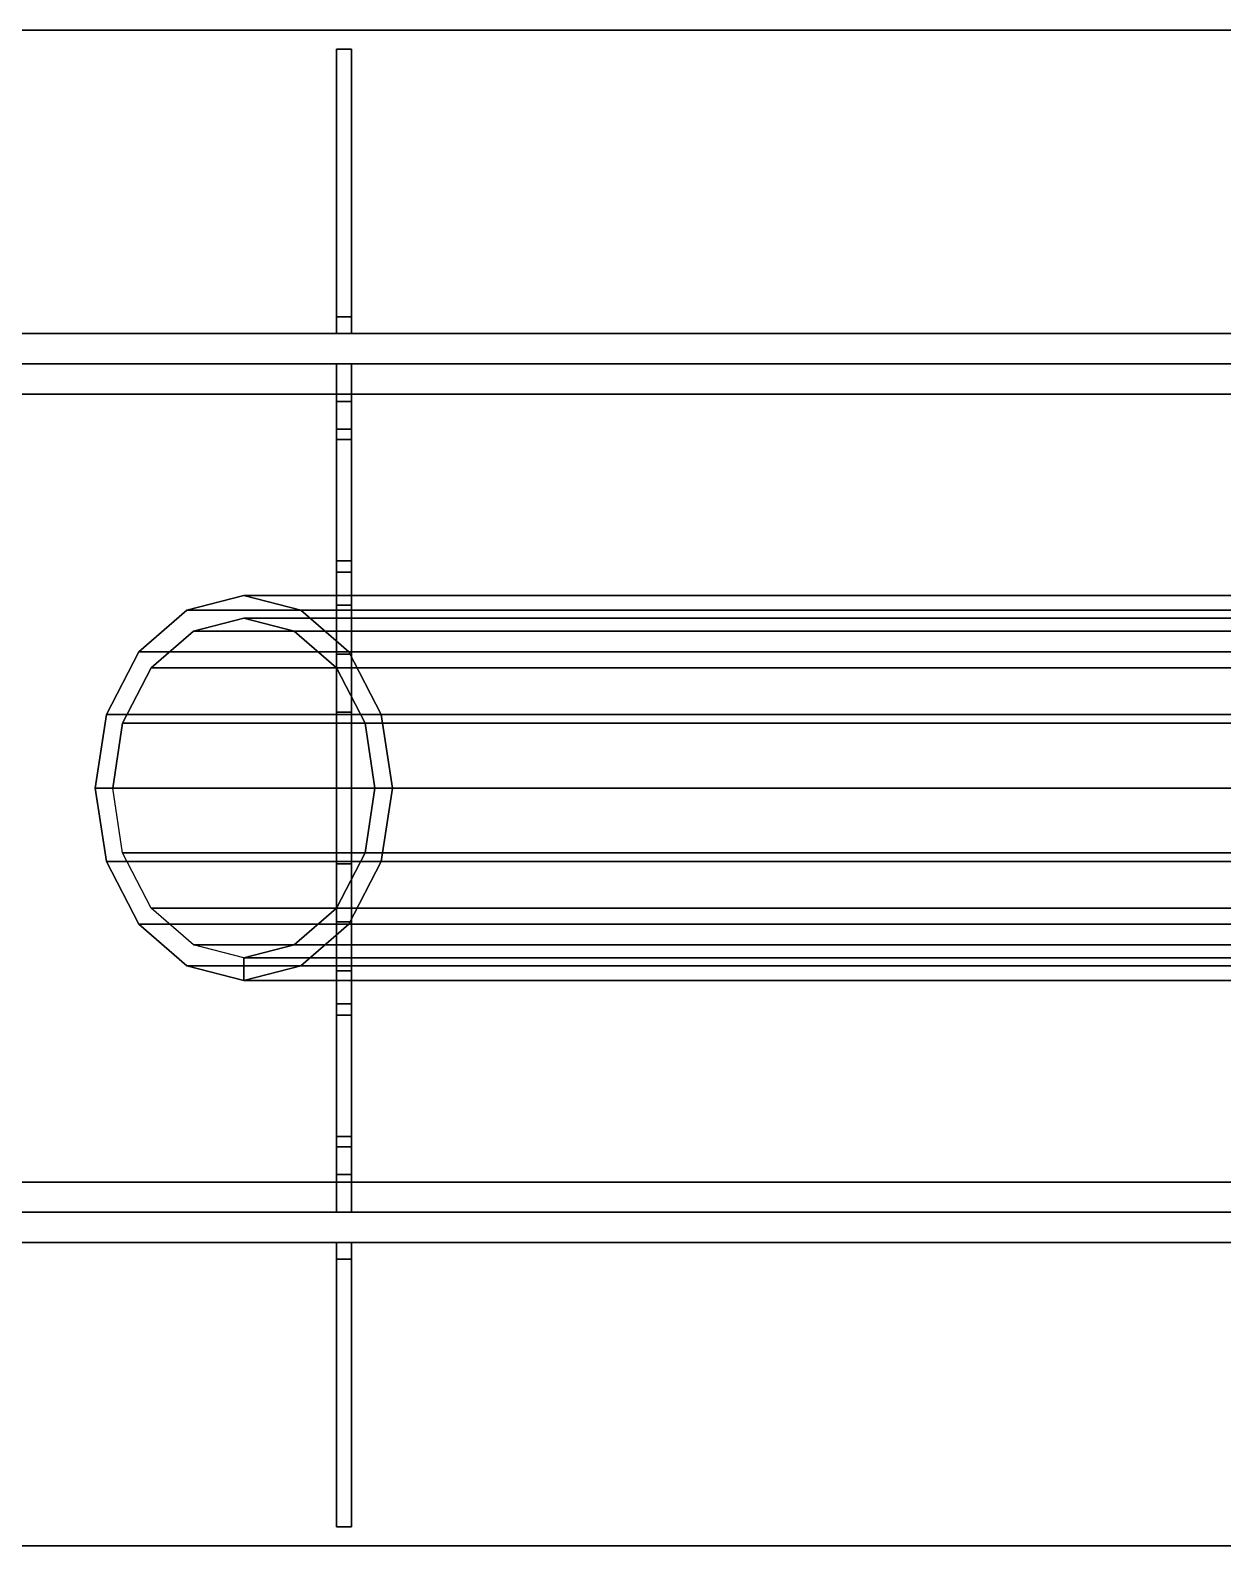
# Model space of a CAD drawing. Header units: inches. Extents: x 90815 to 105310, y 3285 to 27465.
# Drawn here: x 100589 to 102163, y 14000 to 16000 of the extents above; entities that cross this region are included whole.
import ezdxf

# ---------------------------------------------------------------- set-up
doc = ezdxf.new("R2010")
doc.units = ezdxf.units.IN
doc.header["$MEASUREMENT"] = 0
doc.layers.get('0').update_dxf_attribs({"linetype": 'CONTINUOUS'})
doc.layers.add('1', color=7, linetype='CONTINUOUS')

# ---------------------------------------------------------------- blocks, each defined once
blk = doc.blocks.new('E1-BT2A')
at = {"color": 3}
for points in [[(93050, 16000, 7065), (93050, 16000, 7145), (105310, 16000, 7145), (105310, 16000, 7065)], [(105310, 14000, 7065), (105310, 14000, 7145), (93050, 14000, 7145), (93050, 14000, 7065)]]:
    blk.add_3dface(points, dxfattribs=at)
for points, invisible_edges in [([(93050, 16000, 7065), (105310, 16000, 7065), (93050, 14000, 7065)], 10), ([(105310, 14000, 7065), (93050, 14000, 7065), (105310, 16000, 7065)], 10), ([(93050, 14000, 7145), (105310, 16000, 7145), (93050, 16000, 7145), (93050, 14000, 7145)], 9), ([(105310, 16000, 7145), (93050, 14000, 7145), (105310, 14000, 7145), (105310, 16000, 7145)], 9)]:
    blk.add_3dface(points, dxfattribs=dict(at, invisible_edges=invisible_edges))
blk = doc.blocks.new('E1-BT1A')
at = {"color": 3}
for points in [[(93050, 16000, 1960), (93050, 16000, 2000), (105310, 16000, 2000), (105310, 16000, 1960)], [(105310, 14000, 1960), (105310, 14000, 2000), (93050, 14000, 2000), (93050, 14000, 1960)]]:
    blk.add_3dface(points, dxfattribs=at)
for points, invisible_edges in [([(93050, 16000, 1960), (105310, 16000, 1960), (93050, 14000, 1960)], 10), ([(105310, 14000, 1960), (93050, 14000, 1960), (105310, 16000, 1960)], 10), ([(93050, 14000, 2000), (105310, 16000, 2000), (93050, 16000, 2000), (93050, 14000, 2000)], 9), ([(105310, 16000, 2000), (93050, 14000, 2000), (105310, 14000, 2000), (105310, 16000, 2000)], 9)]:
    blk.add_3dface(points, dxfattribs=dict(at, invisible_edges=invisible_edges))
blk = doc.blocks.new('E1-BS2A')
at = {"color": 3}
for points in [[(93050, 16000, 5145), (93050, 16000, 5225), (105310, 16000, 5225), (105310, 16000, 5145)], [(105310, 14000, 5145), (105310, 14000, 5225), (93050, 14000, 5225), (93050, 14000, 5145)]]:
    blk.add_3dface(points, dxfattribs=at)
for points, invisible_edges in [([(93050, 16000, 5145), (105310, 16000, 5145), (93050, 14000, 5145)], 10), ([(105310, 14000, 5145), (93050, 14000, 5145), (105310, 16000, 5145)], 10), ([(93050, 14000, 5225), (105310, 16000, 5225), (93050, 16000, 5225), (93050, 14000, 5225)], 9), ([(105310, 16000, 5225), (93050, 14000, 5225), (105310, 14000, 5225), (105310, 16000, 5225)], 9)]:
    blk.add_3dface(points, dxfattribs=dict(at, invisible_edges=invisible_edges))
blk = doc.blocks.new('E1-BS1A')
at = {"color": 3}
for points in [[(93050, 16000), (93050, 16000, 40), (105310, 16000, 40), (105310, 16000)], [(105310, 14000), (105310, 14000, 40), (93050, 14000, 40), (93050, 14000)]]:
    blk.add_3dface(points, dxfattribs=at)
for points, invisible_edges in [([(93050, 16000), (105310, 16000), (93050, 14000)], 10), ([(105310, 14000), (93050, 14000), (105310, 16000)], 10), ([(93050, 14000, 40), (105310, 16000, 40), (93050, 16000, 40), (93050, 14000, 40)], 9), ([(105310, 16000, 40), (93050, 14000, 40), (105310, 14000, 40), (105310, 16000, 40)], 9)]:
    blk.add_3dface(points, dxfattribs=dict(at, invisible_edges=invisible_edges))
blk = doc.blocks.new('E1-BL2C')
at = {"color": 3}
for points in [[(99170, 15600, 7065), (99170, 15520, 7065), (105290, 15520, 7065), (105290, 15600, 7065)], [(105290, 15600, 5225), (105290, 15520, 5225), (99170, 15520, 5225), (99170, 15600, 5225)]]:
    blk.add_3dface(points, dxfattribs=at)
for points, invisible_edges in [([(99170, 15600, 7065), (105290, 15600, 7065), (105310, 15600, 7045)], 12), ([(99170, 15600, 7065), (105310, 15600, 7045), (105310, 15600, 5245)], 13), ([(99170, 15600, 7065), (105310, 15600, 5245), (99170, 15600, 5225)], 11), ([(105290, 15600, 5225), (99170, 15600, 5225), (105310, 15600, 5245)], 10), ([(105310, 15520, 7045), (105290, 15520, 7065), (99170, 15520, 7065), (105310, 15520, 7045)], 12), ([(105310, 15520, 5245), (105310, 15520, 7045), (99170, 15520, 7065), (105310, 15520, 5245)], 14), ([(99170, 15520, 5225), (105310, 15520, 5245), (99170, 15520, 7065), (99170, 15520, 5225)], 11), ([(105310, 15520, 5245), (99170, 15520, 5225), (105290, 15520, 5225), (105310, 15520, 5245)], 9)]:
    blk.add_3dface(points, dxfattribs=dict(at, invisible_edges=invisible_edges))
blk = doc.blocks.new('E1-BL2B-P1-3')
at = {"color": 3}
for points in [[(100993, 15510, 1873.4), (101013, 15510, 1873.4), (101013, 15560, 1860), (100993, 15560, 1860)], [(100993, 15560, 1860), (101013, 15560, 1860), (101013, 15560, 140), (100993, 15560, 140)], [(100993, 15560, 140), (101013, 15560, 140), (101013, 15510, 126.6), (100993, 15510, 126.6)], [(100993, 15473.4, 1910), (101013, 15473.4, 1910), (101013, 15510, 1873.4), (100993, 15510, 1873.4)], [(100993, 15510, 126.6), (101013, 15510, 126.6), (101013, 15473.4, 90), (100993, 15473.4, 90)], [(100993, 15460, 1960), (101013, 15460, 1960), (101013, 15473.4, 1910), (100993, 15473.4, 1910)], [(100993, 15473.4, 90), (101013, 15473.4, 90), (101013, 15460, 40), (100993, 15460, 40)], [(100993, 14540, 1960), (101013, 14540, 1960), (101013, 15460, 1960), (100993, 15460, 1960)], [(100993, 15460, 40), (101013, 15460, 40), (101013, 14540, 40), (100993, 14540, 40)], [(100993, 15284.8, 803.5), (101013, 15284.8, 803.5), (101013, 15300, 880), (100993, 15300, 880)], [(100993, 15300, 880), (101013, 15300, 880), (101013, 15300, 1120), (100993, 15300, 1120)], [(100993, 15300, 1120), (101013, 15300, 1120), (101013, 15284.8, 1196.5), (100993, 15284.8, 1196.5)], [(100993, 15241.4, 738.6), (101013, 15241.4, 738.6), (101013, 15284.8, 803.5), (100993, 15284.8, 803.5)], [(100993, 15284.8, 1196.5), (101013, 15284.8, 1196.5), (101013, 15241.4, 1261.4), (100993, 15241.4, 1261.4)], [(100993, 15176.5, 695.2), (101013, 15176.5, 695.2), (101013, 15241.4, 738.6), (100993, 15241.4, 738.6)], [(100993, 15241.4, 1261.4), (101013, 15241.4, 1261.4), (101013, 15176.5, 1304.8), (100993, 15176.5, 1304.8)], [(100993, 15100, 680), (101013, 15100, 680), (101013, 15176.5, 695.2), (100993, 15176.5, 695.2)], [(100993, 15176.5, 1304.8), (101013, 15176.5, 1304.8), (101013, 15100, 1320), (100993, 15100, 1320)], [(100993, 14900, 680), (101013, 14900, 680), (101013, 15100, 680), (100993, 15100, 680)], [(100993, 15100, 1320), (101013, 15100, 1320), (101013, 14900, 1320), (100993, 14900, 1320)], [(100993, 14823.5, 695.2), (101013, 14823.5, 695.2), (101013, 14900, 680), (100993, 14900, 680)], [(100993, 14900, 1320), (101013, 14900, 1320), (101013, 14823.5, 1304.8), (100993, 14823.5, 1304.8)], [(100993, 14758.6, 738.6), (101013, 14758.6, 738.6), (101013, 14823.5, 695.2), (100993, 14823.5, 695.2)], [(100993, 14823.5, 1304.8), (101013, 14823.5, 1304.8), (101013, 14758.6, 1261.4), (100993, 14758.6, 1261.4)], [(100993, 14715.2, 803.5), (101013, 14715.2, 803.5), (101013, 14758.6, 738.6), (100993, 14758.6, 738.6)], [(100993, 14758.6, 1261.4), (101013, 14758.6, 1261.4), (101013, 14715.2, 1196.5), (100993, 14715.2, 1196.5)], [(100993, 14700, 880), (101013, 14700, 880), (101013, 14715.2, 803.5), (100993, 14715.2, 803.5)], [(100993, 14715.2, 1196.5), (101013, 14715.2, 1196.5), (101013, 14700, 1120), (100993, 14700, 1120)], [(100993, 14700, 1120), (101013, 14700, 1120), (101013, 14700, 880), (100993, 14700, 880)], [(100993, 14540, 40), (101013, 14540, 40), (101013, 14526.6, 90), (100993, 14526.6, 90)], [(100993, 14526.6, 1910), (101013, 14526.6, 1910), (101013, 14540, 1960), (100993, 14540, 1960)], [(100993, 14526.6, 90), (101013, 14526.6, 90), (101013, 14490, 126.6), (100993, 14490, 126.6)], [(100993, 14490, 1873.4), (101013, 14490, 1873.4), (101013, 14526.6, 1910), (100993, 14526.6, 1910)], [(100993, 14490, 126.6), (101013, 14490, 126.6), (101013, 14440, 140), (100993, 14440, 140)], [(100993, 14440, 1860), (101013, 14440, 1860), (101013, 14490, 1873.4), (100993, 14490, 1873.4)], [(100993, 14440, 140), (101013, 14440, 140), (101013, 14440, 1860), (100993, 14440, 1860)]]:
    blk.add_3dface(points, dxfattribs=at)
for points, invisible_edges in [([(100993, 14440, 140), (100993, 15560, 140), (100993, 14490, 126.6)], 15), ([(100993, 15510, 126.6), (100993, 14490, 126.6), (100993, 15560, 140)], 15), ([(100993, 14440, 1860), (100993, 15560, 1860), (100993, 14900, 1320)], 15), ([(100993, 15560, 140), (100993, 14440, 140), (100993, 15100, 680)], 15), ([(100993, 15560, 140), (100993, 15100, 680), (100993, 15176.5, 695.2)], 15), ([(100993, 15560, 140), (100993, 15176.5, 695.2), (100993, 15241.4, 738.6)], 15), ([(100993, 15560, 140), (100993, 15241.4, 738.6), (100993, 15284.8, 803.5)], 15), ([(100993, 15560, 140), (100993, 15284.8, 803.5), (100993, 15300, 880)], 15), ([(100993, 15560, 140), (100993, 15300, 880), (100993, 15300, 1120)], 13), ([(100993, 15560, 140), (100993, 15300, 1120), (100993, 15284.8, 1196.5)], 15), ([(100993, 15100, 1320), (100993, 14900, 1320), (100993, 15560, 1860)], 14), ([(100993, 15176.5, 1304.8), (100993, 15100, 1320), (100993, 15560, 1860)], 15), ([(100993, 15241.4, 1261.4), (100993, 15176.5, 1304.8), (100993, 15560, 1860)], 15), ([(100993, 15284.8, 1196.5), (100993, 15241.4, 1261.4), (100993, 15560, 1860)], 15), ([(100993, 15560, 140), (100993, 15284.8, 1196.5), (100993, 15560, 1860)], 11), ([(100993, 15560, 1860), (100993, 14440, 1860), (100993, 15510, 1873.4)], 15), ([(101013, 14490, 126.6), (101013, 15560, 140), (101013, 14440, 140), (101013, 14490, 126.6)], 15), ([(101013, 15560, 140), (101013, 14490, 126.6), (101013, 15510, 126.6), (101013, 15560, 140)], 15), ([(101013, 14900, 1320), (101013, 15560, 1860), (101013, 14440, 1860), (101013, 14900, 1320)], 15), ([(101013, 15100, 680), (101013, 14440, 140), (101013, 15560, 140), (101013, 15100, 680)], 15), ([(101013, 15176.5, 695.2), (101013, 15100, 680), (101013, 15560, 140), (101013, 15176.5, 695.2)], 15), ([(101013, 15241.4, 738.6), (101013, 15176.5, 695.2), (101013, 15560, 140), (101013, 15241.4, 738.6)], 15), ([(101013, 15284.8, 803.5), (101013, 15241.4, 738.6), (101013, 15560, 140), (101013, 15284.8, 803.5)], 15), ([(101013, 15300, 880), (101013, 15284.8, 803.5), (101013, 15560, 140), (101013, 15300, 880)], 15), ([(101013, 15300, 1120), (101013, 15300, 880), (101013, 15560, 140), (101013, 15300, 1120)], 14), ([(101013, 15284.8, 1196.5), (101013, 15300, 1120), (101013, 15560, 140), (101013, 15284.8, 1196.5)], 15), ([(101013, 15560, 1860), (101013, 14900, 1320), (101013, 15100, 1320), (101013, 15560, 1860)], 13), ([(101013, 15560, 1860), (101013, 15100, 1320), (101013, 15176.5, 1304.8), (101013, 15560, 1860)], 15), ([(101013, 15560, 1860), (101013, 15176.5, 1304.8), (101013, 15241.4, 1261.4), (101013, 15560, 1860)], 15), ([(101013, 15560, 1860), (101013, 15241.4, 1261.4), (101013, 15284.8, 1196.5), (101013, 15560, 1860)], 15), ([(101013, 15560, 1860), (101013, 15284.8, 1196.5), (101013, 15560, 140), (101013, 15560, 1860)], 11), ([(101013, 15510, 1873.4), (101013, 14440, 1860), (101013, 15560, 1860), (101013, 15510, 1873.4)], 15), ([(100993, 14490, 126.6), (100993, 15510, 126.6), (100993, 15473.4, 90)], 15), ([(100993, 14490, 1873.4), (100993, 15510, 1873.4), (100993, 14440, 1860)], 15), ([(100993, 15510, 1873.4), (100993, 14490, 1873.4), (100993, 15473.4, 1910)], 15), ([(101013, 15473.4, 90), (101013, 15510, 126.6), (101013, 14490, 126.6), (101013, 15473.4, 90)], 15), ([(101013, 14440, 1860), (101013, 15510, 1873.4), (101013, 14490, 1873.4), (101013, 14440, 1860)], 15), ([(101013, 15473.4, 1910), (101013, 14490, 1873.4), (101013, 15510, 1873.4), (101013, 15473.4, 1910)], 15), ([(100993, 14490, 126.6), (100993, 15473.4, 90), (100993, 14526.6, 90)], 15), ([(100993, 15460, 40), (100993, 14526.6, 90), (100993, 15473.4, 90)], 15), ([(100993, 14526.6, 1910), (100993, 15473.4, 1910), (100993, 14490, 1873.4)], 15), ([(100993, 15473.4, 1910), (100993, 14526.6, 1910), (100993, 15460, 1960)], 15), ([(100993, 14526.6, 90), (100993, 15460, 40), (100993, 14540, 40)], 13), ([(100993, 14540, 1960), (100993, 15460, 1960), (100993, 14526.6, 1910)], 14), ([(101013, 14526.6, 90), (101013, 15473.4, 90), (101013, 14490, 126.6), (101013, 14526.6, 90)], 15), ([(101013, 15473.4, 90), (101013, 14526.6, 90), (101013, 15460, 40), (101013, 15473.4, 90)], 15), ([(101013, 14490, 1873.4), (101013, 15473.4, 1910), (101013, 14526.6, 1910), (101013, 14490, 1873.4)], 15), ([(101013, 15460, 1960), (101013, 14526.6, 1910), (101013, 15473.4, 1910), (101013, 15460, 1960)], 15), ([(101013, 14540, 40), (101013, 15460, 40), (101013, 14526.6, 90), (101013, 14540, 40)], 14), ([(101013, 14526.6, 1910), (101013, 15460, 1960), (101013, 14540, 1960), (101013, 14526.6, 1910)], 13), ([(100993, 14900, 680), (100993, 15100, 680), (100993, 14440, 140)], 14), ([(101013, 14440, 140), (101013, 15100, 680), (101013, 14900, 680), (101013, 14440, 140)], 13), ([(100993, 14440, 1860), (100993, 14900, 1320), (100993, 14823.5, 1304.8)], 15), ([(100993, 14823.5, 695.2), (100993, 14900, 680), (100993, 14440, 140)], 15), ([(101013, 14823.5, 1304.8), (101013, 14900, 1320), (101013, 14440, 1860), (101013, 14823.5, 1304.8)], 15), ([(101013, 14440, 140), (101013, 14900, 680), (101013, 14823.5, 695.2), (101013, 14440, 140)], 15), ([(100993, 14440, 1860), (100993, 14823.5, 1304.8), (100993, 14758.6, 1261.4)], 15), ([(100993, 14758.6, 738.6), (100993, 14823.5, 695.2), (100993, 14440, 140)], 15), ([(101013, 14758.6, 1261.4), (101013, 14823.5, 1304.8), (101013, 14440, 1860), (101013, 14758.6, 1261.4)], 15), ([(101013, 14440, 140), (101013, 14823.5, 695.2), (101013, 14758.6, 738.6), (101013, 14440, 140)], 15), ([(100993, 14440, 1860), (100993, 14758.6, 1261.4), (100993, 14715.2, 1196.5)], 15), ([(100993, 14715.2, 803.5), (100993, 14758.6, 738.6), (100993, 14440, 140)], 15), ([(101013, 14715.2, 1196.5), (101013, 14758.6, 1261.4), (101013, 14440, 1860), (101013, 14715.2, 1196.5)], 15), ([(101013, 14440, 140), (101013, 14758.6, 738.6), (101013, 14715.2, 803.5), (101013, 14440, 140)], 15), ([(100993, 14440, 1860), (100993, 14715.2, 1196.5), (100993, 14700, 1120)], 15), ([(100993, 14440, 1860), (100993, 14700, 880), (100993, 14715.2, 803.5)], 15), ([(100993, 14440, 1860), (100993, 14715.2, 803.5), (100993, 14440, 140)], 11), ([(100993, 14440, 1860), (100993, 14700, 1120), (100993, 14700, 880)], 13), ([(101013, 14700, 1120), (101013, 14715.2, 1196.5), (101013, 14440, 1860), (101013, 14700, 1120)], 15), ([(101013, 14715.2, 803.5), (101013, 14700, 880), (101013, 14440, 1860), (101013, 14715.2, 803.5)], 15), ([(101013, 14440, 140), (101013, 14715.2, 803.5), (101013, 14440, 1860), (101013, 14440, 140)], 11), ([(101013, 14700, 880), (101013, 14700, 1120), (101013, 14440, 1860), (101013, 14700, 880)], 14)]:
    blk.add_3dface(points, dxfattribs=dict(at, invisible_edges=invisible_edges))
blk = doc.blocks.new('E1-BL2A')
at = {"color": 4}
for points in [[(100993, 15622, 1960), (101013, 15622, 1960), (101013, 15975, 1960), (100993, 15975, 1960)], [(100993, 15975, 1960), (101013, 15975, 1960), (101013, 15975, 40), (100993, 15975, 40)], [(100993, 15975, 40), (101013, 15975, 40), (101013, 15622, 40), (100993, 15622, 40)], [(100993, 15600, 1938), (101013, 15600, 1938), (101013, 15622, 1960), (100993, 15622, 1960)], [(100993, 15622, 40), (101013, 15622, 40), (101013, 15600, 62), (100993, 15600, 62)], [(100993, 15600, 62), (101013, 15600, 62), (101013, 15600, 1938), (100993, 15600, 1938)]]:
    blk.add_3dface(points, dxfattribs=at)
for points, invisible_edges in [([(100993, 15975, 1960), (100993, 15975, 40), (100993, 15622, 1960)], 10), ([(100993, 15622, 40), (100993, 15622, 1960), (100993, 15975, 40)], 11), ([(101013, 15622, 1960), (101013, 15975, 40), (101013, 15975, 1960), (101013, 15622, 1960)], 9), ([(101013, 15975, 40), (101013, 15622, 1960), (101013, 15622, 40), (101013, 15975, 40)], 11), ([(100993, 15622, 1960), (100993, 15622, 40), (100993, 15600, 1938)], 11), ([(100993, 15600, 62), (100993, 15600, 1938), (100993, 15622, 40)], 10), ([(101013, 15600, 1938), (101013, 15622, 40), (101013, 15622, 1960), (101013, 15600, 1938)], 11), ([(101013, 15622, 40), (101013, 15600, 1938), (101013, 15600, 62), (101013, 15622, 40)], 9)]:
    blk.add_3dface(points, dxfattribs=dict(at, invisible_edges=invisible_edges))
at = {"color": 3}
for points, invisible_edges in [([(93067.7, 15600, 1942.3), (105310, 15600, 1940), (93050, 15600, 1935)], 15), ([(93050, 15600, 65), (105310, 15600, 60), (93067.7, 15600, 57.7)], 15), ([(105310, 15600, 60), (93050, 15600, 65), (93050, 15600, 1935)], 13), ([(105310, 15600, 60), (93050, 15600, 1935), (105310, 15600, 1940)], 11), ([(105290, 15600, 40), (93075, 15600, 40), (93067.7, 15600, 57.7)], 14), ([(105290, 15600, 40), (93067.7, 15600, 57.7), (105310, 15600, 60)], 11), ([(93075, 15600, 1960), (105290, 15600, 1960), (93067.7, 15600, 1942.3)], 14), ([(105310, 15600, 1940), (93067.7, 15600, 1942.3), (105290, 15600, 1960)], 11), ([(93050, 15560, 1935), (105310, 15560, 1940), (93067.7, 15560, 1942.3), (93050, 15560, 1935)], 15), ([(93067.7, 15560, 57.7), (105310, 15560, 60), (93050, 15560, 65), (93067.7, 15560, 57.7)], 15), ([(93050, 15560, 1935), (93050, 15560, 65), (105310, 15560, 60), (93050, 15560, 1935)], 14), ([(105310, 15560, 1940), (93050, 15560, 1935), (105310, 15560, 60), (105310, 15560, 1940)], 11), ([(93067.7, 15560, 57.7), (93075, 15560, 40), (105290, 15560, 40), (93067.7, 15560, 57.7)], 13), ([(105310, 15560, 60), (93067.7, 15560, 57.7), (105290, 15560, 40), (105310, 15560, 60)], 11), ([(93067.7, 15560, 1942.3), (105290, 15560, 1960), (93075, 15560, 1960), (93067.7, 15560, 1942.3)], 13), ([(105290, 15560, 1960), (93067.7, 15560, 1942.3), (105310, 15560, 1940), (105290, 15560, 1960)], 11)]:
    blk.add_3dface(points, dxfattribs=dict(at, invisible_edges=invisible_edges))
for points in [[(93075, 15600, 1960), (93075, 15560, 1960), (105290, 15560, 1960), (105290, 15600, 1960)], [(105290, 15600, 40), (105290, 15560, 40), (93075, 15560, 40), (93075, 15600, 40)]]:
    blk.add_3dface(points, dxfattribs=at)
blk = doc.blocks.new('E1-BL1C')
at = {"color": 3}
for points in [[(99170, 14480, 7065), (99170, 14400, 7065), (105290, 14400, 7065), (105290, 14480, 7065)], [(105290, 14480, 5225), (105290, 14400, 5225), (99170, 14400, 5225), (99170, 14480, 5225)]]:
    blk.add_3dface(points, dxfattribs=at)
for points, invisible_edges in [([(99170, 14480, 7065), (105290, 14480, 7065), (105310, 14480, 7045)], 12), ([(99170, 14480, 7065), (105310, 14480, 7045), (105310, 14480, 5245)], 13), ([(99170, 14480, 7065), (105310, 14480, 5245), (99170, 14480, 5225)], 11), ([(105290, 14480, 5225), (99170, 14480, 5225), (105310, 14480, 5245)], 10), ([(105310, 14400, 7045), (105290, 14400, 7065), (99170, 14400, 7065), (105310, 14400, 7045)], 12), ([(105310, 14400, 5245), (105310, 14400, 7045), (99170, 14400, 7065), (105310, 14400, 5245)], 14), ([(99170, 14400, 5225), (105310, 14400, 5245), (99170, 14400, 7065), (99170, 14400, 5225)], 11), ([(105310, 14400, 5245), (99170, 14400, 5225), (105290, 14400, 5225), (105310, 14400, 5245)], 9)]:
    blk.add_3dface(points, dxfattribs=dict(at, invisible_edges=invisible_edges))
blk = doc.blocks.new('E1-BL1A')
at = {"color": 6}
for points in [[(103454.2, 15254, 4986.1), (100870.9, 15254, 1841.1), (100795.7, 15234.7, 1902.8), (103379.1, 15234.7, 5047.8)], [(103529.3, 15234.7, 4924.4), (100946, 15234.7, 1779.4), (100870.9, 15254, 1841.1), (103454.2, 15254, 4986.1)], [(103379.1, 15234.7, 5047.8), (100795.7, 15234.7, 1902.8), (100732.1, 15179.6, 1955.1), (103315.4, 15179.6, 5100.1)], [(103387.9, 15206.9, 5040.5), (100804.6, 15206.9, 1895.5), (100870.9, 15224, 1841.1), (103454.2, 15224, 4986.1)], [(103454.2, 15224, 4986.1), (100870.9, 15224, 1841.1), (100937.1, 15206.9, 1786.7), (103520.4, 15206.9, 4931.7)], [(103593, 15179.6, 4872.1), (101009.6, 15179.6, 1727.1), (100946, 15234.7, 1779.4), (103529.3, 15234.7, 4924.4)], [(103331.8, 15158.4, 5086.6), (100748.5, 15158.4, 1941.6), (100804.6, 15206.9, 1895.5), (103387.9, 15206.9, 5040.5)], [(103520.4, 15206.9, 4931.7), (100937.1, 15206.9, 1786.7), (100993.2, 15158.4, 1740.5), (103576.6, 15158.4, 4885.5)], [(103315.4, 15179.6, 5100.1), (100732.1, 15179.6, 1955.1), (100689.5, 15097.2, 1990), (103272.9, 15097.2, 5135)], [(103635.5, 15097.2, 4837.1), (101052.2, 15097.2, 1692.1), (101009.6, 15179.6, 1727.1), (103593, 15179.6, 4872.1)], [(103294.3, 15085.7, 5117.4), (100710.9, 15085.7, 1972.4), (100748.5, 15158.4, 1941.6), (103331.8, 15158.4, 5086.6)], [(103576.6, 15158.4, 4885.5), (100993.2, 15158.4, 1740.5), (101030.8, 15085.7, 1709.7), (103614.1, 15085.7, 4854.7)], [(103272.9, 15097.2, 5135), (100689.5, 15097.2, 1990), (100674.6, 15000, 2002.3), (103257.9, 15000, 5147.3)], [(103281.1, 15000, 5128.2), (100697.8, 15000, 1983.2), (100710.9, 15085.7, 1972.4), (103294.3, 15085.7, 5117.4)], [(103614.1, 15085.7, 4854.7), (101030.8, 15085.7, 1709.7), (101043.9, 15000, 1698.9), (103627.3, 15000, 4843.9)], [(103650.5, 15000, 4824.8), (101067.1, 15000, 1679.8), (101052.2, 15097.2, 1692.1), (103635.5, 15097.2, 4837.1)], [(103257.9, 15000, 5147.3), (100674.6, 15000, 2002.3), (100689.5, 14902.8, 1990), (103272.9, 14902.8, 5135)], [(103294.3, 14914.3, 5117.4), (100710.9, 14914.3, 1972.4), (100697.8, 15000, 1983.2), (103281.1, 15000, 5128.2)], [(103627.3, 15000, 4843.9), (101043.9, 15000, 1698.9), (101030.8, 14914.3, 1709.7), (103614.1, 14914.3, 4854.7)], [(103635.5, 14902.8, 4837.1), (101052.2, 14902.8, 1692.1), (101067.1, 15000, 1679.8), (103650.5, 15000, 4824.8)], [(103272.9, 14902.8, 5135), (100689.5, 14902.8, 1990), (100732.1, 14820.4, 1955.1), (103315.4, 14820.4, 5100.1)], [(103331.8, 14841.6, 5086.6), (100748.5, 14841.6, 1941.6), (100710.9, 14914.3, 1972.4), (103294.3, 14914.3, 5117.4)], [(103614.1, 14914.3, 4854.7), (101030.8, 14914.3, 1709.7), (100993.2, 14841.6, 1740.5), (103576.6, 14841.6, 4885.5)], [(103593, 14820.4, 4872.1), (101009.6, 14820.4, 1727.1), (101052.2, 14902.8, 1692.1), (103635.5, 14902.8, 4837.1)], [(103387.9, 14793.1, 5040.5), (100804.6, 14793.1, 1895.5), (100748.5, 14841.6, 1941.6), (103331.8, 14841.6, 5086.6)], [(103576.6, 14841.6, 4885.5), (100993.2, 14841.6, 1740.5), (100937.1, 14793.1, 1786.7), (103520.4, 14793.1, 4931.7)], [(103315.4, 14820.4, 5100.1), (100732.1, 14820.4, 1955.1), (100795.7, 14765.3, 1902.8), (103379.1, 14765.3, 5047.8)], [(103529.3, 14765.3, 4924.4), (100946, 14765.3, 1779.4), (101009.6, 14820.4, 1727.1), (103593, 14820.4, 4872.1)], [(103454.2, 14776, 4986.1), (100870.9, 14776, 1841.1), (100804.6, 14793.1, 1895.5), (103387.9, 14793.1, 5040.5)], [(103520.4, 14793.1, 4931.7), (100937.1, 14793.1, 1786.7), (100870.9, 14776, 1841.1), (103454.2, 14776, 4986.1)], [(103379.1, 14765.3, 5047.8), (100795.7, 14765.3, 1902.8), (100870.9, 14746, 1841.1), (103454.2, 14746, 4986.1)], [(103454.2, 14746, 4986.1), (100870.9, 14746, 1841.1), (100870.9, 14776, 1841.1), (103454.2, 14776, 4986.1)], [(103454.2, 14776, 4986.1), (100870.9, 14776, 1841.1), (100870.9, 14746, 1841.1), (103454.2, 14746, 4986.1)], [(103454.2, 14746, 4986.1), (100870.9, 14746, 1841.1), (100946, 14765.3, 1779.4), (103529.3, 14765.3, 4924.4)]]:
    blk.add_3dface(points, dxfattribs=at)
for points, invisible_edges in [([(100870.9, 15254, 1841.1), (100804.6, 15206.9, 1895.5), (100795.7, 15234.7, 1902.8), (100870.9, 15254, 1841.1)], 11), ([(100804.6, 15206.9, 1895.5), (100870.9, 15254, 1841.1), (100870.9, 15224, 1841.1), (100804.6, 15206.9, 1895.5)], 11), ([(100937.1, 15206.9, 1786.7), (100870.9, 15224, 1841.1), (100870.9, 15254, 1841.1), (100937.1, 15206.9, 1786.7)], 14), ([(100946, 15234.7, 1779.4), (100937.1, 15206.9, 1786.7), (100870.9, 15254, 1841.1), (100946, 15234.7, 1779.4)], 11), ([(100795.7, 15234.7, 1902.8), (100748.5, 15158.4, 1941.6), (100732.1, 15179.6, 1955.1), (100795.7, 15234.7, 1902.8)], 11), ([(100748.5, 15158.4, 1941.6), (100795.7, 15234.7, 1902.8), (100804.6, 15206.9, 1895.5), (100748.5, 15158.4, 1941.6)], 11), ([(100937.1, 15206.9, 1786.7), (100946, 15234.7, 1779.4), (100993.2, 15158.4, 1740.5), (100937.1, 15206.9, 1786.7)], 11), ([(101009.6, 15179.6, 1727.1), (100993.2, 15158.4, 1740.5), (100946, 15234.7, 1779.4), (101009.6, 15179.6, 1727.1)], 11), ([(100732.1, 15179.6, 1955.1), (100710.9, 15085.7, 1972.4), (100689.5, 15097.2, 1990), (100732.1, 15179.6, 1955.1)], 11), ([(100710.9, 15085.7, 1972.4), (100732.1, 15179.6, 1955.1), (100748.5, 15158.4, 1941.6), (100710.9, 15085.7, 1972.4)], 11), ([(100993.2, 15158.4, 1740.5), (101009.6, 15179.6, 1727.1), (101030.8, 15085.7, 1709.7), (100993.2, 15158.4, 1740.5)], 11), ([(101052.2, 15097.2, 1692.1), (101030.8, 15085.7, 1709.7), (101009.6, 15179.6, 1727.1), (101052.2, 15097.2, 1692.1)], 11), ([(100689.5, 15097.2, 1990), (100689.5, 14902.8, 1990), (100674.6, 15000, 2002.3), (100689.5, 15097.2, 1990)], 9), ([(100689.5, 14902.8, 1990), (100689.5, 15097.2, 1990), (100697.8, 15000, 1983.2), (100689.5, 14902.8, 1990)], 15), ([(100710.9, 15085.7, 1972.4), (100697.8, 15000, 1983.2), (100689.5, 15097.2, 1990), (100710.9, 15085.7, 1972.4)], 14), ([(101052.2, 15097.2, 1692.1), (101043.9, 15000, 1698.9), (101030.8, 15085.7, 1709.7), (101052.2, 15097.2, 1692.1)], 13), ([(101052.2, 15097.2, 1692.1), (101052.2, 14902.8, 1692.1), (101043.9, 15000, 1698.9), (101052.2, 15097.2, 1692.1)], 15), ([(101052.2, 14902.8, 1692.1), (101052.2, 15097.2, 1692.1), (101067.1, 15000, 1679.8), (101052.2, 14902.8, 1692.1)], 9), ([(100689.5, 14902.8, 1990), (100697.8, 15000, 1983.2), (100710.9, 14914.3, 1972.4), (100689.5, 14902.8, 1990)], 15), ([(101030.8, 14914.3, 1709.7), (101043.9, 15000, 1698.9), (101052.2, 14902.8, 1692.1), (101030.8, 14914.3, 1709.7)], 14), ([(100689.5, 14902.8, 1990), (100710.9, 14914.3, 1972.4), (100732.1, 14820.4, 1955.1), (100689.5, 14902.8, 1990)], 11), ([(100748.5, 14841.6, 1941.6), (100732.1, 14820.4, 1955.1), (100710.9, 14914.3, 1972.4), (100748.5, 14841.6, 1941.6)], 15), ([(101030.8, 14914.3, 1709.7), (101009.6, 14820.4, 1727.1), (100993.2, 14841.6, 1740.5), (101030.8, 14914.3, 1709.7)], 11), ([(101009.6, 14820.4, 1727.1), (101030.8, 14914.3, 1709.7), (101052.2, 14902.8, 1692.1), (101009.6, 14820.4, 1727.1)], 11), ([(100732.1, 14820.4, 1955.1), (100748.5, 14841.6, 1941.6), (100795.7, 14765.3, 1902.8), (100732.1, 14820.4, 1955.1)], 11), ([(100804.6, 14793.1, 1895.5), (100795.7, 14765.3, 1902.8), (100748.5, 14841.6, 1941.6), (100804.6, 14793.1, 1895.5)], 15), ([(100993.2, 14841.6, 1740.5), (100946, 14765.3, 1779.4), (100937.1, 14793.1, 1786.7), (100993.2, 14841.6, 1740.5)], 11), ([(100946, 14765.3, 1779.4), (100993.2, 14841.6, 1740.5), (101009.6, 14820.4, 1727.1), (100946, 14765.3, 1779.4)], 11), ([(100795.7, 14765.3, 1902.8), (100804.6, 14793.1, 1895.5), (100870.9, 14746, 1841.1), (100795.7, 14765.3, 1902.8)], 11), ([(100804.6, 14793.1, 1895.5), (100870.9, 14776, 1841.1), (100870.9, 14746, 1841.1), (100804.6, 14793.1, 1895.5)], 13), ([(100870.9, 14746, 1841.1), (100937.1, 14793.1, 1786.7), (100946, 14765.3, 1779.4), (100870.9, 14746, 1841.1)], 11), ([(100937.1, 14793.1, 1786.7), (100870.9, 14746, 1841.1), (100870.9, 14776, 1841.1), (100937.1, 14793.1, 1786.7)], 9)]:
    blk.add_3dface(points, dxfattribs=dict(at, invisible_edges=invisible_edges))
at = {"color": 3}
for points, invisible_edges in [([(93067.7, 14440, 1942.3), (105310, 14440, 1940), (93050, 14440, 1935)], 15), ([(93050, 14440, 65), (105310, 14440, 60), (93067.7, 14440, 57.7)], 15), ([(105310, 14440, 60), (93050, 14440, 65), (93050, 14440, 1935)], 13), ([(105310, 14440, 60), (93050, 14440, 1935), (105310, 14440, 1940)], 11), ([(105290, 14440, 40), (93075, 14440, 40), (93067.7, 14440, 57.7)], 14), ([(105290, 14440, 40), (93067.7, 14440, 57.7), (105310, 14440, 60)], 11), ([(93075, 14440, 1960), (105290, 14440, 1960), (93067.7, 14440, 1942.3)], 14), ([(105310, 14440, 1940), (93067.7, 14440, 1942.3), (105290, 14440, 1960)], 11), ([(93050, 14400, 1935), (105310, 14400, 1940), (93067.7, 14400, 1942.3), (93050, 14400, 1935)], 15), ([(93067.7, 14400, 57.7), (105310, 14400, 60), (93050, 14400, 65), (93067.7, 14400, 57.7)], 15), ([(93050, 14400, 1935), (93050, 14400, 65), (105310, 14400, 60), (93050, 14400, 1935)], 14), ([(105310, 14400, 1940), (93050, 14400, 1935), (105310, 14400, 60), (105310, 14400, 1940)], 11), ([(93067.7, 14400, 57.7), (93075, 14400, 40), (105290, 14400, 40), (93067.7, 14400, 57.7)], 13), ([(105310, 14400, 60), (93067.7, 14400, 57.7), (105290, 14400, 40), (105310, 14400, 60)], 11), ([(93067.7, 14400, 1942.3), (105290, 14400, 1960), (93075, 14400, 1960), (93067.7, 14400, 1942.3)], 13), ([(105290, 14400, 1960), (93067.7, 14400, 1942.3), (105310, 14400, 1940), (105290, 14400, 1960)], 11)]:
    blk.add_3dface(points, dxfattribs=dict(at, invisible_edges=invisible_edges))
for points in [[(93075, 14440, 1960), (93075, 14400, 1960), (105290, 14400, 1960), (105290, 14440, 1960)], [(105290, 14440, 40), (105290, 14400, 40), (93075, 14400, 40), (93075, 14440, 40)]]:
    blk.add_3dface(points, dxfattribs=at)
at = {"color": 4}
for points in [[(100993, 14400, 1938), (101013, 14400, 1938), (101013, 14400, 62), (100993, 14400, 62)], [(100993, 14400, 62), (101013, 14400, 62), (101013, 14378, 40), (100993, 14378, 40)], [(100993, 14378, 1960), (101013, 14378, 1960), (101013, 14400, 1938), (100993, 14400, 1938)], [(100993, 14378, 40), (101013, 14378, 40), (101013, 14025, 40), (100993, 14025, 40)], [(100993, 14025, 1960), (101013, 14025, 1960), (101013, 14378, 1960), (100993, 14378, 1960)], [(100993, 14025, 40), (101013, 14025, 40), (101013, 14025, 1960), (100993, 14025, 1960)]]:
    blk.add_3dface(points, dxfattribs=at)
for points, invisible_edges in [([(100993, 14378, 40), (100993, 14400, 1938), (100993, 14400, 62)], 9), ([(100993, 14400, 1938), (100993, 14378, 40), (100993, 14378, 1960)], 11), ([(101013, 14400, 62), (101013, 14400, 1938), (101013, 14378, 40), (101013, 14400, 62)], 10), ([(101013, 14378, 1960), (101013, 14378, 40), (101013, 14400, 1938), (101013, 14378, 1960)], 11), ([(100993, 14025, 40), (100993, 14378, 1960), (100993, 14378, 40)], 11), ([(100993, 14378, 1960), (100993, 14025, 40), (100993, 14025, 1960)], 9), ([(101013, 14378, 40), (101013, 14378, 1960), (101013, 14025, 40), (101013, 14378, 40)], 11), ([(101013, 14025, 1960), (101013, 14025, 40), (101013, 14378, 1960), (101013, 14025, 1960)], 10)]:
    blk.add_3dface(points, dxfattribs=dict(at, invisible_edges=invisible_edges))

msp = doc.modelspace()

# ---------------------------------------------------------------- block references
at = {"layer": '1'}
for name in ['E1-BT2A', 'E1-BT1A', 'E1-BS2A', 'E1-BS1A', 'E1-BL2C', 'E1-BL2A', 'E1-BL2B-P1-3', 'E1-BL1A', 'E1-BL1C']:
    msp.add_blockref(name, (0, 0), dxfattribs=at)

doc.saveas('drawing.dxf')
